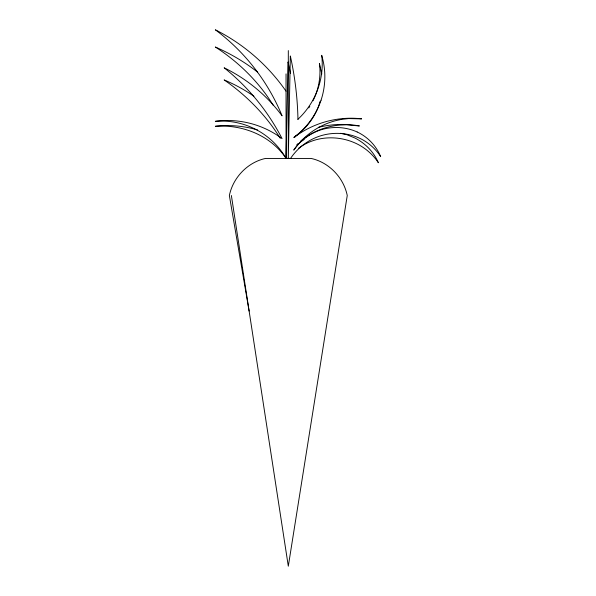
<?xml version="1.0" encoding="UTF-8"?>
<svg xmlns="http://www.w3.org/2000/svg" width="596" height="596" viewBox="0 0 596 596"><rect width="100%" height="100%" fill="white"/><g stroke="black" fill="none" stroke-linecap="round" stroke-linejoin="round"><path stroke-width="0.89" d="M357.183 131.984A48.716 47.762 -41.4 0 1 380.658 156.621A52.672 51.636 -41.4 0 0 361.571 139.203C348.362 132.409 332.538 131.589 318.562 136.499A55.741 54.646 -41.4 0 0 290.572 158.402L286.043 158.335L288.069 61.991A328.47 303.185 19.8 0 1 290.535 73.606M321.035 100.217C325.833 85.779 326.161 69.911 321.646 55.353M320.067 101.432L318.771 105.693A75.58 69.762 19.8 0 1 294.126 137.222A75.58 74.098 -41.4 0 0 321.05 100.225M361.511 118.88L348.66 118.567L342.231 119.297A71.878 70.462 -41.4 0 0 293.873 149.983M359.246 125.957L346.395 124.802L339.966 125.071A71.878 66.342 19.8 0 0 300.622 141.237M340.599 133.28L346.686 134.644L354.918 138.004A48.716 44.968 19.8 0 1 378.393 162.768A52.672 48.611 19.8 0 0 359.306 145.096C346.291 137.952 330.676 135.925 316.297 139.688A55.741 51.45 19.8 0 0 298.462 148.307M357.183 131.984C346.38 127.075 334.028 126.233 322.6 129.332A51.509 50.496 -41.4 0 0 293.85 149.969M319.382 63.496L321.795 74.038M249.121 311.067L229.363 195.51C233.021 177.601 247.556 162.358 265.481 158.439L311.127 158.439C329.059 162.358 343.594 177.601 347.252 195.51L288.308 566.2L231.375 195.51M288.308 50.586L288.308 158.439L290.334 55.972A328.47 322.019 -41.4 0 1 297.963 119.416M286.043 73.897L286.043 158.335A74.44 64.472 0 0 0 215.35 126.285A91.181 78.963 0 0 1 257.651 130.002M286.043 158.335A74.44 74.44 0 0 0 215.35 121.323A91.181 91.181 0 0 1 282.072 138.607A218.896 218.896 0 0 0 224.163 67.802A159.139 159.139 0 0 1 282.072 115.825A203.69 203.69 0 0 0 215.35 29.8A190.608 190.608 0 0 1 286.043 91.181M300.63 141.87A51.509 47.546 19.8 0 1 304.183 139.479M296.771 144.828A71.878 66.342 19.8 0 1 298.022 143.599M293.955 137.527A93.937 86.703 19.8 0 1 295.37 136.693M318.279 127.402A93.937 86.703 19.8 0 1 359.254 125.898M319.478 63.489A75.401 69.59 19.8 0 1 312.982 100.776M309.793 106.349A75.401 69.59 19.8 0 1 308.78 107.883M294.141 137.304A93.937 92.089 -41.4 0 1 361.519 118.813M321.743 55.339A75.401 73.919 -41.4 0 1 297.888 119.327M280.284 138.309A218.896 189.573 0 0 0 224.163 79.931A159.139 137.818 0 0 1 253.896 96.232M273.393 105.529A203.69 176.401 0 0 0 215.35 47.017A190.608 165.077 0 0 1 257.472 72.041"/></g></svg>
